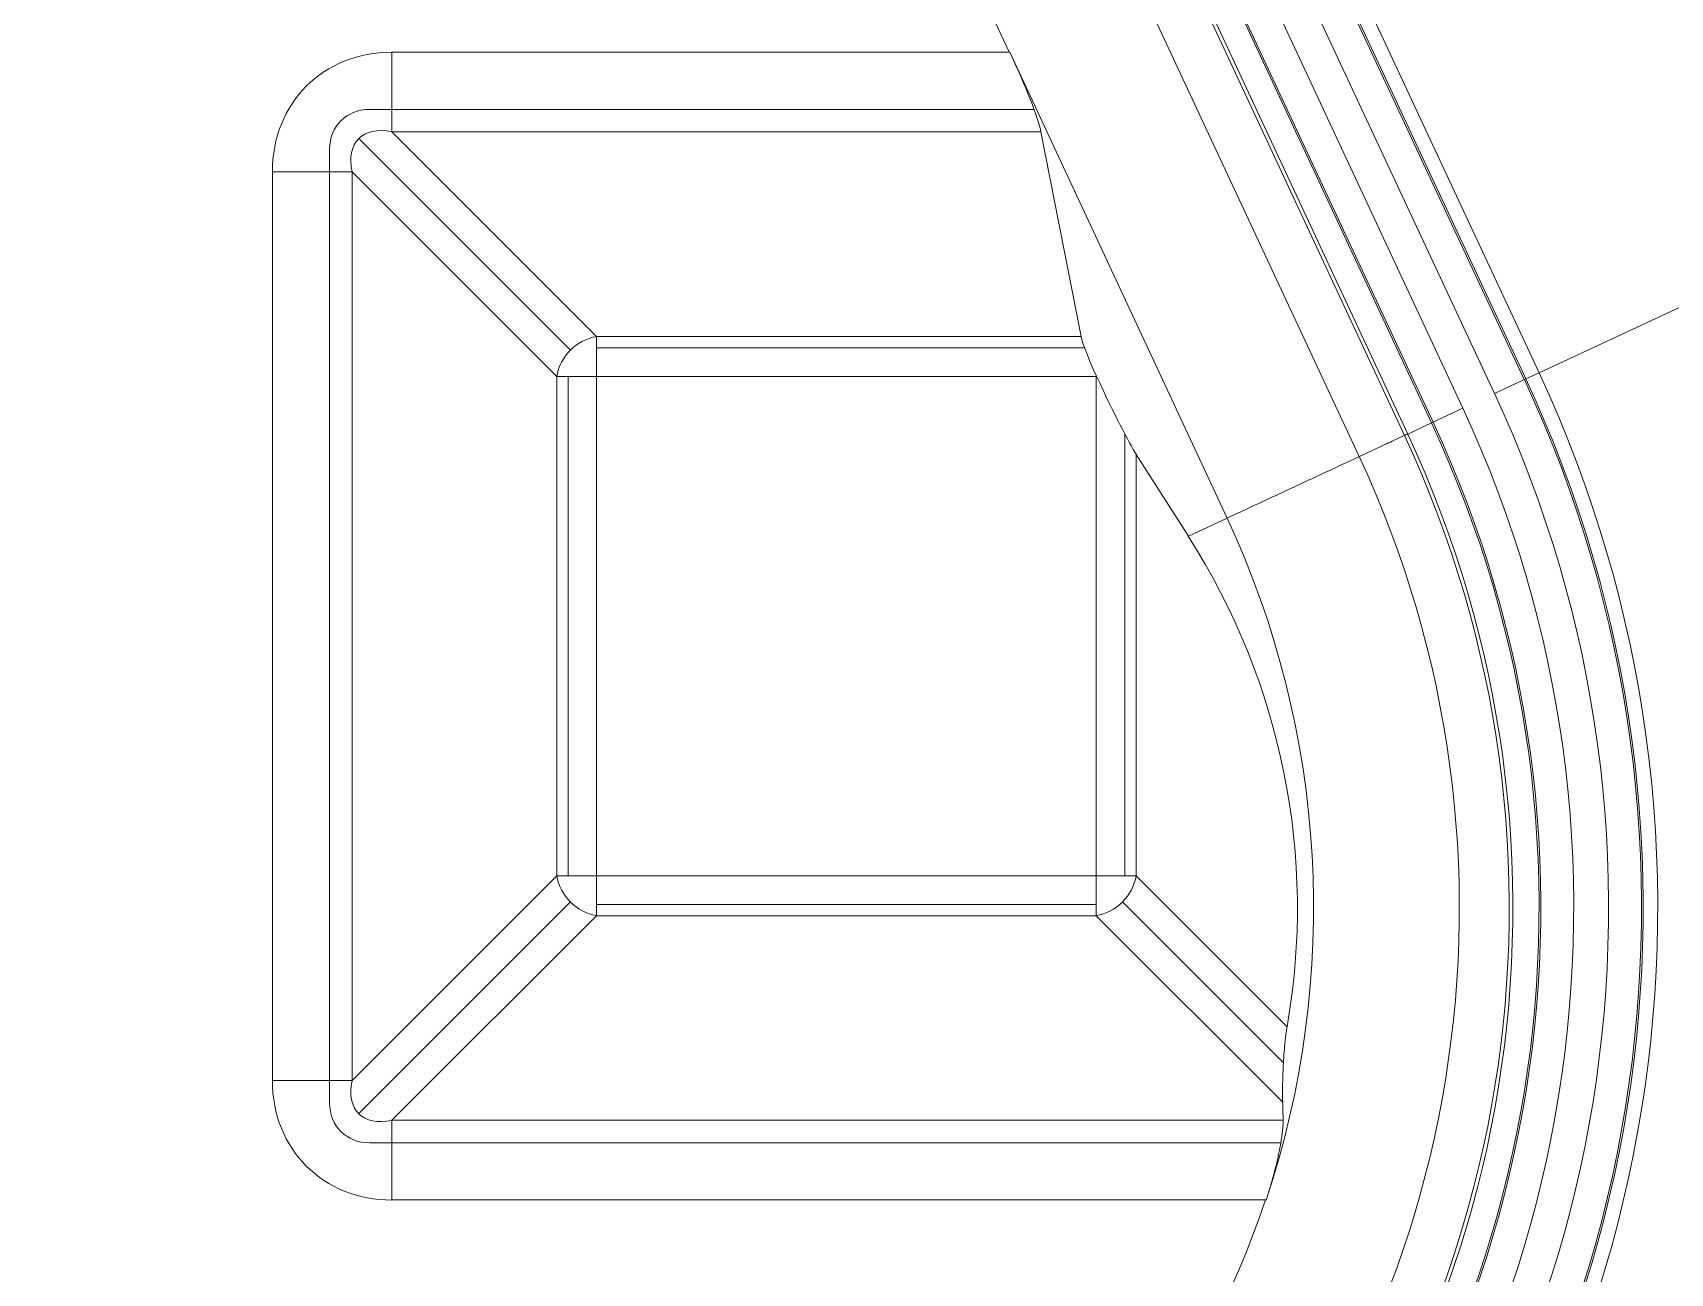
# Model space of a CAD drawing. Header units: millimetres. Extents: x 473 to 1051, y 289 to 609.
# Drawn here: x 593.05 to 612.04, y 414.74 to 429.13 of the extents above; entities that cross this region are included whole.
import ezdxf

# ---------------------------------------------------------------- set-up
doc = ezdxf.new("R2010")
doc.units = ezdxf.units.MM
doc.layers.add('core', color=7, linetype='Continuous', lineweight=20)

msp = doc.modelspace()

# ---------------------------------------------------------------- linework, layer by layer
at = {"layer": 'core', "lineweight": 13}
for p, q in [((607.839, 430.943), (610.522, 425.189)), ((610.351, 425.109), (607.739, 430.71)), ((610.369, 425.117), (607.757, 430.719)), ((610.005, 424.948), (607.393, 430.549)), ((606.22, 430.338), (608.961, 424.461)), ((608.999, 424.478), (606.257, 430.358)), ((606.681, 430.217), (609.293, 424.616)), ((607.027, 430.378), (609.639, 424.777)), ((608.436, 424.216), (605.695, 430.094)), ((606.663, 430.209), (609.275, 424.607)), ((604.376, 428.907), (597.216, 428.907)), ((597.216, 427.983), (597.216, 428.907)), ((596.954, 428.244), (604.663, 428.244)), ((597.216, 427.983), (604.744, 427.983)), ((597.216, 427.983), (599.59, 425.609)), ((616.713, 428.076), (610.522, 425.189)), ((596.492, 427.782), (596.492, 416.716)), ((596.831, 427.905), (599.286, 425.45)), ((595.83, 427.52), (595.83, 416.977)), ((595.83, 427.52), (596.754, 427.52)), ((596.754, 416.977), (596.754, 427.52)), ((599.128, 425.146), (596.754, 427.52)), ((605.21, 425.609), (599.59, 425.609)), ((599.59, 425.146), (599.59, 425.609)), ((605.25, 425.478), (599.59, 425.478)), ((599.128, 425.146), (599.59, 425.146)), ((599.128, 425.146), (599.128, 419.352)), ((599.259, 425.146), (599.259, 419.352)), ((599.59, 425.146), (605.385, 425.146)), ((599.59, 419.352), (599.59, 425.146)), ((605.385, 425.146), (605.385, 419.352)), ((610.369, 425.117), (610.005, 424.948)), ((610.522, 425.189), (610.369, 425.117)), ((609.639, 424.777), (609.275, 424.607)), ((609.275, 424.607), (608.999, 424.478)), ((605.716, 419.352), (605.716, 424.478)), ((605.847, 424.242), (605.847, 419.352)), ((606.904, 423.502), (606.454, 423.292)), ((596.754, 416.977), (599.128, 419.352)), ((599.59, 419.352), (599.128, 419.352)), ((605.385, 419.352), (599.59, 419.352)), ((599.59, 418.889), (599.59, 419.352)), ((605.847, 419.352), (605.385, 419.352)), ((605.385, 419.352), (605.385, 418.889)), ((605.847, 419.352), (607.599, 417.6)), ((596.831, 416.593), (599.286, 419.048)), ((599.59, 419.02), (605.385, 419.02)), ((607.557, 417.18), (605.689, 419.048)), ((599.59, 418.889), (597.216, 416.515)), ((599.59, 418.889), (605.385, 418.889)), ((607.548, 416.726), (605.385, 418.889)), ((596.754, 416.977), (595.83, 416.977)), ((597.216, 415.591), (597.216, 416.515)), ((607.553, 416.515), (597.216, 416.515)), ((607.526, 416.254), (596.954, 416.254)), ((607.352, 415.591), (597.216, 415.591))]:
    msp.add_line(p, q, dxfattribs=at)
at = {"layer": 'core', "lineweight": 18}
for p, q in [((604.374, 428.911), (604.086, 429.53)), ((604.383, 428.91), (606.905, 423.502)), ((604.744, 427.983), (605.21, 425.609)), ((605.385, 425.146), (605.389, 425.15)), ((606.454, 423.292), (605.847, 424.242))]:
    msp.add_line(p, q, dxfattribs=at)
for centre, radius, start, end in [((633.422, 459.219), 100.547, 306.63636, 233.36541), ((633.422, 459.219), 98.958, 101.0725, 224.85525), ((597.206, 418.979), 21.692, 180, 25), ((597.206, 418.979), 13.316, 180, 25), ((597.206, 418.979), 10.701, 341.526, 25), ((597.206, 418.979), 10.693, 194.656, 341.526)]:
    msp.add_arc(centre, radius, start, end, dxfattribs=at)
at = {"layer": 'core', "lineweight": 13}
for centre, radius, start, end in [((633.422, 459.219), 100.107, 306.80958, 233.19042), ((633.422, 459.219), 99.239, 100.9827, 225.04545), ((633.422, 459.219), 99.048, 101.05803, 224.91574), ((633.422, 459.219), 99.038, 101.0601, 224.90418), ((597.206, 418.979), 23.825, 180, 25), ((597.206, 418.979), 23.246, 180, 25), ((597.206, 418.979), 23.204, 180, 25), ((597.206, 418.979), 22.9, 180, 25), ((597.206, 418.979), 22.88, 180, 25), ((597.206, 418.979), 22.498, 180, 25), ((597.206, 418.979), 22.094, 180, 25), ((597.206, 418.979), 21.712, 180, 25), ((597.206, 418.979), 21.524, 180, 25), ((597.206, 418.979), 18.108, 180, 25), ((597.206, 418.979), 14.692, 180, 25), ((597.206, 418.979), 14.524, 180, 25), ((597.206, 418.979), 14.504, 180, 25), ((597.206, 418.979), 14.122, 180, 25), ((597.206, 418.979), 13.718, 180, 25), ((597.206, 418.979), 13.336, 180, 25), ((597.206, 418.979), 13.012, 180, 25), ((597.206, 418.979), 12.97, 180, 25), ((597.206, 418.979), 12.391, 180, 25)]:
    msp.add_arc(centre, radius, start, end, dxfattribs=at)
for centre, major_axis, ratio, start_param, end_param in [((633.422, 453.655), (0, 84.612), 0.999984, 1.801557, 2.911285), ((633.422, 453.651), (0, 84.914), 0.999984, 1.803346, 2.911271), ((597.472, 427.265), (-1.249, 1.249), 0.854588, 5.576034, 6.990337), ((597.04, 427.697), (-0.416, 0.416), 0.854588, 5.576034, 6.990337), ((597.472, 427.265), (-0.641, 0.641), 0.555158, 5.576034, 6.990337), ((599.59, 425.146), (-0.356, -0.356), 0.854588, 4.005238, 5.41954), ((599.59, 419.352), (0.356, -0.356), 0.854588, 4.005238, 5.41954), ((605.385, 419.352), (0.356, 0.356), 0.854588, 4.005238, 5.41954), ((597.472, 417.233), (1.249, 1.249), 0.854588, 2.434441, 3.848744), ((597.472, 417.233), (0.641, 0.641), 0.555158, 2.434441, 3.848744), ((597.04, 416.801), (0.416, 0.416), 0.854588, 2.434441, 3.848744)]:
    msp.add_ellipse(centre, major_axis=major_axis, ratio=ratio, start_param=start_param, end_param=end_param, dxfattribs=at)
at = {"layer": 'core', "lineweight": 18}
for centre, major_axis, ratio, start_param, end_param in [((604.267, 428.907), (-0.474, 1.005), 0.095068, 3.502632, 4.670341), ((605.449, 425.146), (-0.237, 0.502), 0.095068, 0.361039, 1.519027), ((605.385, 425.283), (-0.501, 1.086), 0.044019, 1.672925, 2.830914), ((599.272, 418.979), (8.447, 0), 0.969623, 6.113926, 6.837663), ((597.206, 416.369), (0, 10.672), 0.969622, 4.726095, 4.745868)]:
    msp.add_ellipse(centre, major_axis=major_axis, ratio=ratio, start_param=start_param, end_param=end_param, dxfattribs=at)
at = {"layer": 'core', "lineweight": 13}
for points, knots in [([(551.228, 434.187), (551.341, 433.71), (551.458, 433.233), (551.701, 432.282), (551.952, 431.334), (552.22, 430.39), (552.427, 429.683), (552.497, 429.448), (552.638, 428.978), (552.71, 428.744), (553.367, 426.638), (554.014, 424.791), (555.434, 421.15), (556.207, 419.355), (557.46, 416.701), (557.894, 415.822), (558.456, 414.733), (558.569, 414.515), (558.798, 414.081), (559.143, 413.432), (559.496, 412.788), (560.691, 410.657), (561.701, 408.993), (563.827, 405.747), (566.06, 402.582), (568.504, 399.579), (571.054, 396.657), (572.382, 395.236), (574.455, 393.167), (575.16, 392.488), (576.597, 391.151), (577.325, 390.497), (579.537, 388.577), (581.05, 387.354), (584.147, 385.021), (587.319, 382.799), (590.636, 380.799), (594.026, 378.911), (595.758, 378.023), (597.97, 376.985), (598.637, 376.679), (599.31, 376.381), (599.759, 376.184), (599.984, 376.087), (601.111, 375.604), (602.019, 375.235), (604.757, 374.175), (606.603, 373.533), (610.34, 372.378), (612.229, 371.865), (614.14, 371.417)], [0, 0, 0, 0, 0.015625, 0.015625, 0.03125, 0.046875, 0.046875, 0.054687, 0.054687, 0.0625, 0.0625, 0.125, 0.125, 0.1875, 0.1875, 0.21875, 0.21875, 0.226562, 0.226562, 0.234375, 0.25, 0.25, 0.3125, 0.3125, 0.375, 0.4375, 0.4375, 0.5, 0.5, 0.53125, 0.53125, 0.5625, 0.5625, 0.625, 0.625, 0.6875, 0.75, 0.75, 0.8125, 0.8125, 0.828125, 0.835937, 0.835937, 0.84375, 0.84375, 0.875, 0.875, 0.9375, 0.9375, 1, 1, 1, 1]), ([(608.999, 424.478), (608.993, 424.476), (608.976, 424.468), (608.921, 424.442), (608.883, 424.424), (608.787, 424.38), (608.729, 424.353), (608.595, 424.29), (608.519, 424.255), (608.436, 424.216)], [0, 0, 0, 0, 0.25, 0.25, 0.5, 0.5, 0.75, 0.75, 1, 1, 1, 1])]:
    msp.add_open_spline(points, degree=3, knots=knots, dxfattribs=at)
msp.add_open_spline([(606.904, 423.502), (608.436, 424.216)], degree=1, dxfattribs=at)
at = {"layer": 'core', "lineweight": 18}
for points, knots in [([(607.599, 417.6), (607.597, 417.586), (607.594, 417.572), (607.591, 417.551), (607.59, 417.544), (607.588, 417.529), (607.587, 417.522), (607.584, 417.501), (607.583, 417.487), (607.58, 417.466), (607.579, 417.459), (607.578, 417.445), (607.577, 417.438), (607.574, 417.405), (607.571, 417.38), (607.568, 417.344), (607.567, 417.332), (607.565, 417.309), (607.564, 417.298), (607.562, 417.265), (607.561, 417.244), (607.558, 417.203), (607.557, 417.184), (607.555, 417.146), (607.554, 417.128), (607.552, 417.092), (607.552, 417.074), (607.55, 417.024), (607.549, 416.992), (607.547, 416.932), (607.547, 416.903), (607.546, 416.821), (607.547, 416.772), (607.548, 416.726)], [0, 0, 0, 0, 0.03125, 0.03125, 0.046875, 0.046875, 0.0625, 0.0625, 0.09375, 0.09375, 0.109375, 0.109375, 0.125, 0.125, 0.1875, 0.1875, 0.21875, 0.21875, 0.25, 0.25, 0.3125, 0.3125, 0.375, 0.375, 0.4375, 0.4375, 0.5, 0.5, 0.625, 0.625, 0.75, 0.75, 1, 1, 1, 1]), ([(607.553, 416.515), (607.553, 416.495), (607.553, 416.472), (607.55, 416.433), (607.549, 416.419), (607.546, 416.39), (607.544, 416.374), (607.538, 416.325), (607.527, 416.256), (607.513, 416.178), (607.5, 416.115), (607.495, 416.094), (607.486, 416.051), (607.481, 416.029), (607.465, 415.963), (607.453, 415.918), (607.434, 415.848), (607.428, 415.825), (607.414, 415.778), (607.407, 415.754), (607.386, 415.683), (607.371, 415.636), (607.355, 415.589)], [0, 0, 0, 0, 0.125, 0.125, 0.1875, 0.1875, 0.25, 0.25, 0.375, 0.5, 0.5, 0.5625, 0.5625, 0.625, 0.625, 0.75, 0.75, 0.8125, 0.8125, 0.875, 0.875, 1, 1, 1, 1])]:
    msp.add_open_spline(points, degree=3, knots=knots, dxfattribs=at)

doc.saveas('drawing.dxf')
